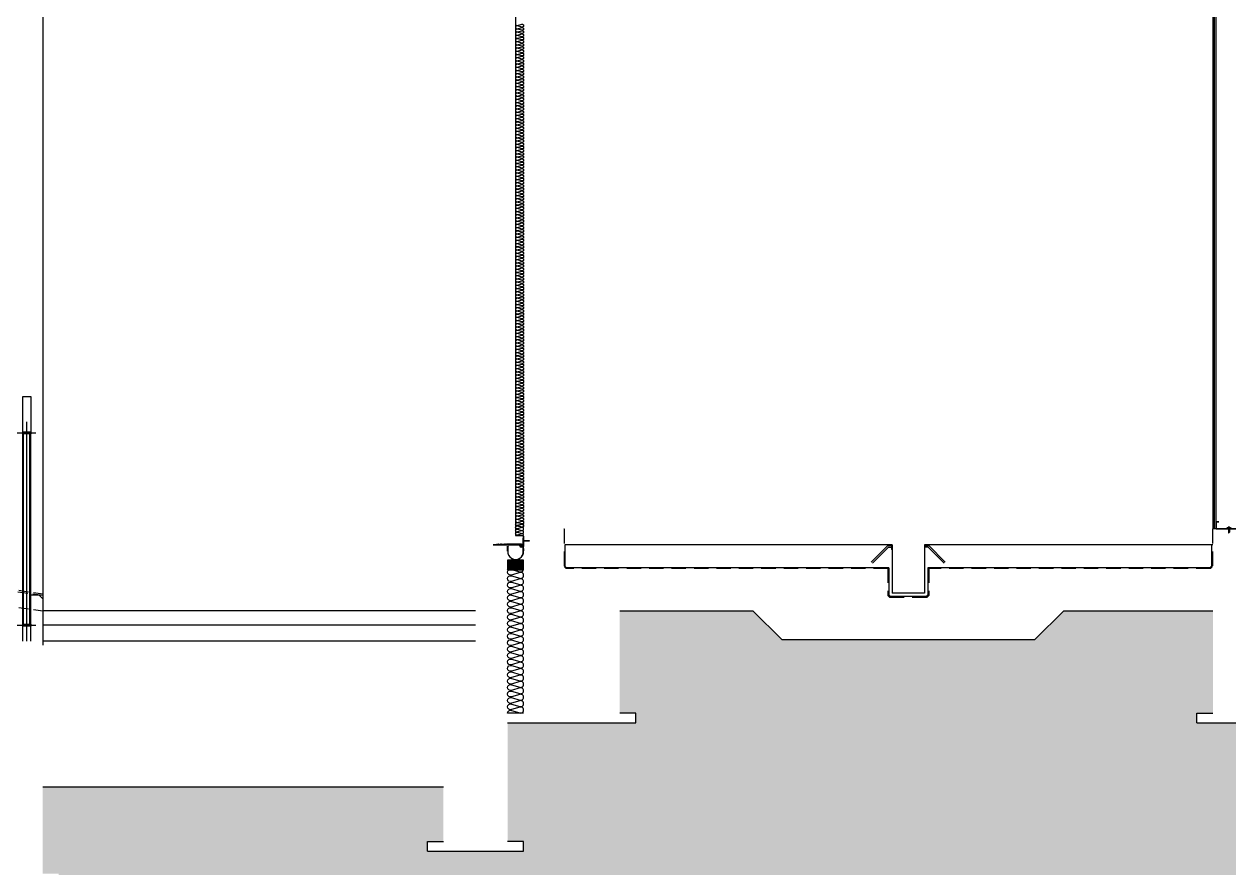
# Model space of a CAD drawing. Header units: millimetres. Extents: x 19868 to 801382, y -4805 to 85279.
# Drawn here: x 324872 to 332388, y 32914 to 38179 of the extents above; entities that cross this region are included whole.
import ezdxf

# ---------------------------------------------------------------- set-up
doc = ezdxf.new("R2010")
doc.units = ezdxf.units.MM
doc.header["$LTSCALE"] = 250
doc.linetypes.add('HID', pattern=[2.8, 1.8, -1])
doc.linetypes.add('HIDDENX2', pattern=[0.75, 0.5, -0.25])
for name, color, linetype in [('8입면선', 8, 'Continuous'), ('A-DIM', 7, 'Continuous'), ('A-ELE-8', 8, 'Continuous'), ('A-ELE-난간', 8, 'Continuous'), ('A-ETC', 8, 'Continuous'), ('A-ETC-9', 9, 'Continuous'), ('A-FIN', 6, 'Continuous'), ('A-FIN-8', 8, 'Continuous'), ('A-WALL-D', 7, 'Continuous'), ('A-WP', 1, 'HID'), ('A-버림CONC', 4, 'Continuous'), ('FIN', 5, 'Continuous'), ('GAGAM-DT', 7, 'Continuous'), ('ISL', 251, 'Continuous'), ('SYMB', 7, 'Continuous'), ('입면', 7, 'Continuous'), ('지반', 254, 'Continuous')]:
    doc.layers.add(name, color=color, linetype=linetype)
doc.layers.add('CK', color=221, linetype='Continuous', plot=False)
doc.layers.add('NOPLOT', color=191, linetype='Continuous', plot=False)

# ---------------------------------------------------------------- blocks, each defined once
blk = doc.blocks.new('MAJ')
at = {"layer": 'SYMB', "color": 8}
for p, q in [((8, 0), (0, 0)), ((2.3, -2.9), (0, 0)), ((3.5, -0.9), (3.5, 0)), ((4.5, -0.9), (4.5, 0)), ((5.7, -2.9), (8, 0)), ((1.8, -4.3), (4, -2.9)), ((1.8, -6.8), (6.1, -4.1)), ((1.8, -4.3), (2.3, -4.3)), ((1.8, -9.3), (6.1, -6.6)), ((1.8, -6.8), (2.3, -6.8)), ((1.8, -11.8), (6.1, -9.1)), ((1.8, -9.3), (2.3, -9.3)), ((1.8, -14.3), (6.1, -11.6)), ((1.8, -11.8), (2.3, -11.8)), ((1.8, -16.8), (6.1, -14.1)), ((1.8, -14.3), (2.3, -14.3)), ((1.8, -19.3), (6.1, -16.6)), ((1.8, -16.8), (2.3, -16.8)), ((1.8, -21.8), (6.1, -19.1)), ((1.8, -19.3), (2.3, -19.3)), ((1.8, -24.3), (6.1, -21.6)), ((1.8, -21.8), (2.3, -21.8)), ((1.8, -26.8), (6.1, -24.1)), ((1.8, -24.3), (2.3, -24.3)), ((1.8, -29.4), (6.1, -26.6)), ((1.8, -26.8), (2.3, -26.8)), ((1.8, -31.9), (6.1, -29.1)), ((1.8, -29.4), (2.3, -29.3)), ((1.8, -34.4), (6.1, -31.6)), ((1.8, -31.9), (2.3, -31.8)), ((1.8, -36.9), (6.1, -34.1)), ((1.8, -34.4), (2.3, -34.3)), ((1.8, -36.9), (2.3, -36.9)), ((2.3, -2.9), (2.3, -38.3)), ((2.3, -2.9), (5.7, -2.9)), ((2.3, -38.3), (4, -40.4)), ((2.7, -38.8), (6.1, -36.6)), ((4.5, -0.9), (3.5, -0.9)), ((4, -40.4), (5.7, -38.1)), ((5.7, -2.9), (5.7, -38.1)), ((6.1, -4.1), (5.7, -4.1)), ((6.1, -6.6), (5.7, -6.6)), ((6.1, -9.1), (5.7, -9.1)), ((6.1, -11.6), (5.7, -11.6)), ((6.1, -14.1), (5.7, -14.1)), ((6.1, -16.6), (5.7, -16.6)), ((6.1, -19.1), (5.7, -19.1)), ((6.1, -21.6), (5.7, -21.6)), ((6.1, -24.1), (5.7, -24.1)), ((6.1, -26.6), (5.7, -26.6)), ((6.1, -29.1), (5.7, -29.1)), ((6.1, -31.6), (5.7, -31.6)), ((6.1, -34.1), (5.7, -34.2)), ((6.1, -36.6), (5.7, -36.7))]:
    blk.add_line(p, q, dxfattribs=at)
blk = doc.blocks.new('EJ-1')
at = {"layer": 'A-ETC'}
h = blk.add_hatch(dxfattribs=at)
h.set_pattern_fill('ANSI37', color=1, scale=40, style=0)
h.set_pattern_definition([(45, (55694.5753, 2117.911), (-3.5355339, 3.5355339), []), (135, (55694.5753, 2117.911), (-3.5355339, -3.5355339), [])])
h.paths.add_polyline_path([(100, -154.4), (100, -94.4), (0, -94.4), (0, -154.4)])
at = {"layer": 'A-ETC', "color": 4}
for p, q in [((0, -38.9), (0, -6.7)), ((0, -6.7), (3, -13.8)), ((1, -38.9), (0, -38.9)), ((1, -16.1), (2, -16.1)), ((1, -37), (1, -16.1)), ((2, -37), (2, -16.1)), ((3, -38.9), (2, -38.9)), ((3, -38.9), (3, -13.8)), ((100, -6.7), (97, -13.8)), ((97, -38.9), (97, -13.8)), ((97, -38.9), (98, -38.9)), ((98, -37), (98, -16.1)), ((99, -16.1), (98, -16.1)), ((98.4, -16.7), (100, -13.8)), ((99, -37), (99, -16.1)), ((99, -38.9), (100, -38.9)), ((100, -38.9), (100, -6.7)), ((100, -22.5), (100, -36.6))]:
    blk.add_line(p, q, dxfattribs=at)
at = {"layer": 'A-ETC', "color": 7, "lineweight": -3}
blk.add_lwpolyline([(10.6, 4.5, 0.414214), (10.2, 4.5), (9.6, 4), (9.1, 4.5, 0.414214), (8.7, 4.5), (8.1, 3.9), (7.6, 4.5, 0.414214), (7.2, 4.5), (6.6, 3.9), (6.1, 4.5, 0.414214), (5.7, 4.5), (5.1, 3.9), (4.6, 4.5, 0.414214), (4.2, 4.5), (3.6, 3.9), (3.1, 4.5, 0.414214), (2.7, 4.5), (2.1, 3.9), (1.6, 4.5, 0.414214), (1.2, 4.4), (0.6, 3.9), (0.1, 4.4, 0.414214), (-0.3, 4.4), (-0.9, 3.9), (-1.4, 4.4, 0.414214), (-1.8, 4.4), (-2.4, 3.8), (-2.9, 4.4, 0.414214), (-3.3, 4.4), (-3.9, 3.8), (-4.4, 4.4, 0.414214), (-4.8, 4.4), (-5.4, 3.8), (-5.9, 4.4, 0.414214), (-6.3, 4.4), (-6.9, 3.8), (-7.4, 4.4, 0.414214), (-7.8, 4.4), (-8.4, 3.8), (-8.9, 4.4, 0.414214), (-9.3, 4.4), (-9.9, 3.8), (-10.4, 4.3, 0.414214), (-10.8, 4.3), (-11.4, 3.8), (-11.9, 4.3, 0.414214), (-12.3, 4.3), (-12.9, 3.7), (-13.4, 4.3, 0.414214), (-13.8, 4.3), (-14.4, 3.7), (-14.9, 4.3, 0.414214), (-15.3, 4.3), (-15.9, 3.7), (-16.4, 4.3, 0.414214), (-16.8, 4.3), (-17.4, 3.7), (-17.9, 4.3, 0.414214), (-18.3, 4.3), (-18.9, 3.7), (-19.4, 4.3, 0.414214), (-19.8, 4.3), (-20.4, 3.7), (-20.9, 4.2, 0.414214), (-21.3, 4.2), (-21.9, 3.7), (-22.4, 4.2, 0.414214), (-22.8, 4.2), (-23.4, 3.7), (-23.9, 4.2, 0.414214), (-24.3, 4.2), (-24.9, 3.6), (-25.4, 4.2, 0.414214), (-25.8, 4.2), (-26.4, 3.6), (-26.9, 4.2, 0.414214), (-27.3, 4.2), (-27.9, 3.6), (-28.4, 4.2, 0.414214), (-28.8, 4.2), (-29.4, 3.6), (-29.9, 4.2, 0.414214), (-30.3, 4.2), (-30.9, 3.6), (-31.4, 4.2, 0.414214), (-31.8, 4.1), (-32.4, 3.6), (-32.9, 4.1, 0.414214), (-33.3, 4.1), (-33.9, 3.6), (-34.4, 4.1, 0.414214), (-34.8, 4.1), (-35.4, 3.5), (-35.9, 4.1, 0.414214), (-36.3, 4.1), (-36.9, 3.5), (-37.4, 4.1, 0.414214), (-37.8, 4.1), (-38.4, 3.5), (-38.9, 4.1, 0.414214), (-39.3, 4.1), (-39.9, 3.5), (-40.4, 4.1, 0.414214), (-40.8, 4.1), (-41.4, 3.5), (-41.9, 4.1, 0.414214), (-42.3, 4.1), (-42.9, 3.5), (-43.4, 4, 0.414214), (-43.8, 4), (-44.4, 3.5), (-44.9, 4, 0.414214), (-45.3, 4), (-45.9, 3.4), (-46.4, 4, 0.414214), (-46.8, 4), (-47.4, 3.4), (-47.9, 4, 0.414214), (-48.3, 4), (-48.9, 3.4), (-49.4, 4, 0.414214), (-49.8, 4), (-50.4, 3.4), (-50.9, 4, 0.414214), (-51.3, 4), (-51.9, 3.4), (-52.4, 4, 0.414214), (-52.8, 4), (-53.4, 3.4), (-53.9, 3.9, 0.414214), (-54.3, 3.9), (-54.9, 3.4), (-55.4, 3.9, 0.414214), (-55.8, 3.9), (-56.4, 3.4), (-56.9, 3.9, 0.414214), (-57.3, 3.9), (-57.9, 3.3), (-58.4, 3.9, 0.414214), (-58.8, 3.9), (-59.4, 3.3), (-59.9, 3.9, 0.414214), (-60.3, 3.9), (-60.9, 3.3), (-61.4, 3.9, 0.414214), (-61.8, 3.9), (-62.4, 3.3), (-62.9, 3.9, 0.414214), (-63.3, 3.9), (-63.9, 3.3), (-64.4, 3.9, 0.414214), (-64.8, 3.8), (-65.4, 3.3), (-65.9, 3.8, 0.414214), (-66.3, 3.8), (-66.9, 3.3), (-88.3, 1.4, 0.980427), (-88.3, 0), (82.8, 0, -0.636366), (83.8, -2.1, 4.716513), (87.3, -0.3, -0.425308), (87, 0), (87, 4.4, 0.416522), (86.7, 4.7), (86.1, 4.6), (85.6, 5.2, 0.414214), (85.2, 5.2), (84.6, 4.6), (84.1, 5.2, 0.414214), (83.7, 5.2), (83.1, 4.6), (82.6, 5.2, 0.414214), (82.2, 5.2), (81.6, 4.6), (81.1, 5.2, 0.414214), (80.7, 5.2), (80.1, 4.6), (79.6, 5.2, 0.414214), (79.2, 5.2), (78.6, 4.6), (78.1, 5.1, 0.414214), (77.7, 5.1), (77.1, 4.6), (76.6, 5.1, 0.414214), (76.2, 5.1), (75.6, 4.6), (75.1, 5.1, 0.414214), (74.7, 5.1), (74.1, 4.5), (73.6, 5.1, 0.414214), (73.2, 5.1), (72.6, 4.5), (72.1, 5.1, 0.414214), (71.7, 5.1), (71.1, 4.5), (70.6, 5.1, 0.414214), (70.2, 5.1), (69.6, 4.5), (69.1, 5.1, 0.414214), (68.7, 5.1), (68.1, 4.5), (67.6, 5.1, 0.414214), (67.2, 5), (66.6, 4.5), (66.1, 5, 0.414214), (65.7, 5), (65.1, 4.5), (64.6, 5, 0.414214), (64.2, 5), (63.6, 4.4), (63.1, 5, 0.414214), (62.7, 5), (62.1, 4.4), (61.6, 5, 0.414214), (61.2, 5), (60.6, 4.4), (60.1, 5, 0.414214), (59.7, 5), (59.1, 4.4), (58.6, 5, 0.414214), (58.2, 5), (57.6, 4.4), (57.1, 5, 0.414214), (56.7, 5), (56.1, 4.4), (55.6, 4.9, 0.414214), (55.2, 4.9), (54.6, 4.4), (54.1, 4.9, 0.414214), (53.7, 4.9), (53.1, 4.3), (52.6, 4.9, 0.414214), (52.2, 4.9), (51.6, 4.3), (51.1, 4.9, 0.414214), (50.7, 4.9), (50.1, 4.3), (49.6, 4.9, 0.414214), (49.2, 4.9), (48.6, 4.3), (48.1, 4.9, 0.414214), (47.7, 4.9), (47.1, 4.3), (46.6, 4.9, 0.414214), (46.2, 4.9), (45.6, 4.3), (45.1, 4.8, 0.414214), (44.7, 4.8), (44.1, 4.3), (43.6, 4.8, 0.414214), (43.2, 4.8), (42.6, 4.3), (42.1, 4.8, 0.414214), (41.7, 4.8), (41.1, 4.2), (40.6, 4.8, 0.414214), (40.2, 4.8), (39.6, 4.2), (39.1, 4.8, 0.414214), (38.7, 4.8), (38.1, 4.2), (37.6, 4.8, 0.414214), (37.2, 4.8), (36.6, 4.2), (36.1, 4.8, 0.414214), (35.7, 4.8), (35.1, 4.2), (34.6, 4.8, 0.414214), (34.2, 4.7), (33.6, 4.2), (33.1, 4.7, 0.414214), (32.7, 4.7), (32.1, 4.2), (31.6, 4.7, 0.414214), (31.2, 4.7), (30.6, 4.1), (30.1, 4.7, 0.414214), (29.7, 4.7), (29.1, 4.1), (28.6, 4.7, 0.414214), (28.2, 4.7), (27.6, 4.1), (27.1, 4.7, 0.414214), (26.7, 4.7), (26.1, 4.1), (25.6, 4.7, 0.414214), (25.2, 4.7), (24.6, 4.1), (24.1, 4.7, 0.414214), (23.7, 4.7), (23.1, 4.1), (22.6, 4.6, 0.414214), (22.2, 4.6), (21.6, 4.1), (21.1, 4.6, 0.414214), (20.7, 4.6), (20.1, 4), (19.6, 4.6, 0.414214), (19.2, 4.6), (18.6, 4), (18.1, 4.6, 0.414214), (17.7, 4.6), (17.1, 4), (16.6, 4.6, 0.414214), (16.2, 4.6), (15.6, 4), (15.1, 4.6, 0.414214), (14.7, 4.6), (14.1, 4), (13.6, 4.6, 0.414214), (13.2, 4.6), (12.6, 4), (12.1, 4.5, 0.414214), (11.7, 4.5), (11.1, 4)], format="xyb", close=True, dxfattribs=at)
at = {"layer": 'A-ETC', "color": 7}
blk.add_lwpolyline([(100, 53.4), (100, 0, 0.414214), (98.5, -1.5), (98.5, -5.2, -1.043094), (76.6, -4.3, -0.306526), (76.9, -4), (82.7, -2.2, -0.679013), (83, -2.7, 3.305036), (88.2, -0.1, -0.378643), (87.9, 0.2), (87.9, 4.2), (97.1, 4.2), (97.1, 26.1), (97.6, 26.6), (97.1, 27.1), (97.1, 36.6), (98.5, 53.5, -0.956504), (100, 53.4)], format="xyb", dxfattribs=at)
at = {"layer": 'A-ETC', "color": 1}
blk.add_lwpolyline([(100, -154.4), (100, -94.4), (0, -94.4), (0, -154.4), (100, -154.4)], dxfattribs=at)
at = {"layer": 'A-ETC', "color": 4}
for centre, radius, start, end in [((50, -41.9), 49.2, 174.30189, 5.69811), ((50, -42), 48.3, 174.09575, 5.90425)]:
    blk.add_arc(centre, radius, start, end, dxfattribs=at)
at = {"layer": 'A-ETC', "color": 7, "rotation": 90}
blk.add_blockref('MAJ', (97.1, 22.6), dxfattribs=at)
blk = doc.blocks.new('*U180')
at = {"layer": '8입면선', "color": 8}
for p, q in [((3316397.6, 472011.4), (3316397.6, 480361.4)), ((3316577.6, 472011.4), (3316577.6, 480361.4))]:
    blk.add_line(p, q, dxfattribs=at)
at = {"layer": 'A-WALL-D'}
for p, q in [((3316387.6, 480361.4), (3316387.6, 472011.4)), ((3316407.6, 480361.4), (3316387.6, 480361.4)), ((3316407.6, 472021.4), (3316407.6, 480361.4)), ((3316567.6, 472021.4), (3316567.6, 480361.4)), ((3316587.6, 480361.4), (3316567.6, 480361.4)), ((3316587.6, 480361.4), (3316587.6, 472011.4)), ((3316407.6, 472011.4), (3316387.6, 472011.4)), ((3316587.6, 472011.4), (3316567.6, 472011.4))]:
    blk.add_line(p, q, dxfattribs=at)
at = {"layer": 'CK', "linetype": 'Continuous'}
blk.add_line((3316472.9, 472011.4), (3316502.3, 472011.4), dxfattribs=at)
at = {"layer": 'GAGAM-DT', "color": 8}
for p, q in [((3316485.3, 480355.6), (3316485.3, 480387)), ((3316490.3, 480381.5), (3316485.3, 480387)), ((3316490.3, 480355.6), (3316490.3, 480381.5)), ((3316492.7, 480355.6), (3316482.8, 480355.6)), ((3316482.8, 480355.6), (3316482.8, 480352.1)), ((3316491.2, 480350.6), (3316484.3, 480350.6)), ((3316485.3, 480355.6), (3316485.3, 480350.6)), ((3316490.3, 480355.6), (3316490.3, 480350.6)), ((3316492.7, 480355.6), (3316492.7, 480352.1)), ((3316482.8, 472017.2), (3316482.8, 472020.7)), ((3316491.2, 472022.2), (3316484.3, 472022.2)), ((3316485.3, 472017.2), (3316485.3, 472022.2)), ((3316490.3, 472017.2), (3316490.3, 472022.2)), ((3316492.7, 472017.2), (3316492.7, 472020.7)), ((3316492.7, 472017.2), (3316482.8, 472017.2)), ((3316485.3, 472017.2), (3316485.3, 471985.8)), ((3316490.3, 471991.3), (3316485.3, 471985.8)), ((3316490.3, 472017.2), (3316490.3, 471991.3))]:
    blk.add_line(p, q, dxfattribs=at)
for centre, start, end in [((3316484.3, 480352.1), 180, 270), ((3316491.2, 480352.1), 270, 0), ((3316484.3, 472020.7), 90, 180), ((3316491.2, 472020.7), 0, 90)]:
    blk.add_arc(centre, 1.51, start, end, dxfattribs=at)
at = {"layer": '입면', "color": 6}
for p, q in [((3316407.6, 480316.4), (3316407.6, 480361.4)), ((3316407.6, 480361.4), (3316472.9, 480361.4)), ((3316425.4, 480316.4), (3316407.6, 480316.4)), ((3316472.4, 480360.2), (3316408.8, 480360.2)), ((3316408.8, 480360.2), (3316408.8, 480317.6)), ((3316408.8, 480317.6), (3316425.4, 480317.6)), ((3316425.4, 480317.6), (3316425.4, 480316.4)), ((3316477.4, 480354.4), (3316472.4, 480360.2)), ((3316472.9, 480361.4), (3316477.9, 480355.6)), ((3316497.8, 480354.4), (3316477.4, 480354.4)), ((3316477.9, 480355.6), (3316497.3, 480355.6)), ((3316497.3, 480355.6), (3316502.3, 480361.4)), ((3316502.8, 480360.2), (3316497.8, 480354.4)), ((3316502.3, 480361.4), (3316567.6, 480361.4)), ((3316566.4, 480360.2), (3316502.8, 480360.2)), ((3316549.8, 480316.4), (3316549.8, 480317.6)), ((3316549.8, 480317.6), (3316566.4, 480317.6)), ((3316567.6, 480316.4), (3316549.8, 480316.4)), ((3316566.4, 480317.6), (3316566.4, 480360.2)), ((3316567.6, 480361.4), (3316567.6, 480316.4)), ((3316425.4, 472056.4), (3316407.6, 472056.4)), ((3316407.6, 472056.4), (3316407.6, 472011.4)), ((3316408.8, 472012.6), (3316408.8, 472055.2)), ((3316408.8, 472055.2), (3316425.4, 472055.2)), ((3316425.4, 472055.2), (3316425.4, 472056.4)), ((3316567.6, 472056.4), (3316549.8, 472056.4)), ((3316549.8, 472056.4), (3316549.8, 472055.2)), ((3316549.8, 472055.2), (3316566.4, 472055.2)), ((3316566.4, 472055.2), (3316566.4, 472012.6)), ((3316567.6, 472011.4), (3316567.6, 472056.4)), ((3316407.6, 472011.4), (3316472.9, 472011.4)), ((3316472.4, 472012.6), (3316408.8, 472012.6)), ((3316477.4, 472018.5), (3316472.4, 472012.6)), ((3316472.9, 472011.4), (3316477.9, 472017.3)), ((3316497.8, 472018.5), (3316477.4, 472018.5)), ((3316477.9, 472017.3), (3316497.3, 472017.3)), ((3316497.3, 472017.3), (3316502.3, 472011.4)), ((3316502.8, 472012.6), (3316497.8, 472018.5)), ((3316502.3, 472011.4), (3316567.6, 472011.4)), ((3316566.4, 472012.6), (3316502.8, 472012.6))]:
    blk.add_line(p, q, dxfattribs=at)
blk = doc.blocks.new('A$C1ba30234')
at = {"layer": 'A-DIM'}
for p, q in [((-20, 106), (-20, 1294)), ((20, 106), (20, 1294))]:
    blk.add_line(p, q, dxfattribs=at)
at = {"layer": 'A-ETC-9'}
for points in [[(-25, 1306), (25, 1306), (25, 1294), (-25, 1294), (-25, 1306)], [(-25, 106), (25, 106), (25, 94), (-25, 94), (-25, 106)]]:
    blk.add_lwpolyline(points, close=True, dxfattribs=at)
at = {"layer": 'FIN'}
for p, q in [((-25, 0), (-25, 1300)), ((25, 0), (25, 1300))]:
    blk.add_line(p, q, dxfattribs=at)
at = {"layer": 'NOPLOT'}
for p, q in [((0, 0), (0, 1367.5)), ((-60, 1300), (57, 1300)), ((-60, 100), (57, 100))]:
    blk.add_line(p, q, dxfattribs=at)

msp = doc.modelspace()

# ---------------------------------------------------------------- hatches: boundary and pattern name
at = {"layer": '지반'}
h = msp.add_hatch(dxfattribs=at)
h.set_pattern_fill('EARTH', color=251, scale=70, angle=45)
h.paths.add_polyline_path([(230117.8, 33228.9), (230117.8, 23234.4), (380882.4, 23234.4), (380882.4, 34608.9), (372088.2, 34608.9), (372088.2, 34478.9), (372138.2, 34478.9), (372138.2, 34418.9), (371888.2, 34418.9), (371888.2, 34478.9), (371938.2, 34478.9), (371938.2, 34628.9), (369888.2, 34628.9), (369888.2, 33808.9), (369988.2, 33808.9), (369988.2, 33748.9), (369018.2, 33748.9), (369018.2, 33808.9), (369118.2, 33808.9), (369118.2, 34448.9), (368478.2, 34448.9), (368298.2, 34268.9), (366478.2, 34268.9), (366298.2, 34448.9), (365558.2, 34448.9), (365558.2, 33808.9), (365658.2, 33808.9), (365658.2, 33748.9), (364718.2, 33748.9), (364718.2, 33808.9), (364818.2, 33808.9), (364818.2, 34248.9), (359718.2, 34248.9), (359648.2, 34318.9), (332888.2, 34318.9), (332888.2, 33878.9), (332988.2, 33878.9), (332988.2, 33818.9), (332188.2, 33818.9), (332188.2, 33878.9), (332288.2, 33878.9), (332288.2, 34518.9), (331358.2, 34518.9), (331178.2, 34338.9), (329598.2, 34338.9), (329418.2, 34518.9), (328588.2, 34518.9), (328588.2, 33878.9), (328688.2, 33878.9), (328688.2, 33818.9), (327888.2, 33818.9), (327888.2, 33078.9), (327988.2, 33078.9), (327988.2, 33018.9), (327388.2, 33018.9), (327388.2, 33078.9), (327488.2, 33078.9), (327488.2, 33418.9), (324988.2, 33418.9), (324988.2, 32878.9), (325088.2, 32878.9), (325088.2, 32818.9), (324288.2, 32818.9), (324288.2, 32878.9), (324388.2, 32878.9), (324388.2, 33418.9), (320338.2, 33418.9), (319938.2, 33018.9), (307728.2, 33018.9), (307658.2, 32948.9), (300918.2, 32948.9), (300918.2, 33008.9), (301018.2, 33008.9), (301018.2, 33848.9), (301618.2, 33848.9), (301618.2, 34398.9), (298258.2, 34398.9), (298258.2, 33808.9), (298358.2, 33808.9), (298358.2, 33748.9), (297388.2, 33748.9), (297388.2, 33808.9), (297488.2, 33808.9), (297488.2, 34622.3), (297370.2, 34622.3), (297370.2, 34603.9), (297320.2, 34603.9), (297320.2, 34622.3), (297088.2, 34622.3), (297088.2, 34682.3), (297138.2, 34682.3), (297138.2, 34831.6), (294813.2, 34820.3), (292488.3, 34808.9), (280638.2, 34568.9), (268788.2, 34328.9), (245888.2, 34228.9), (237788.2, 33228.9)])

# ---------------------------------------------------------------- linework, layer by layer
at = {"layer": 'A-ELE-8'}
for p, q in [((324988.2, 41978.9), (324988.2, 34592.9)), ((330259.4, 34925.9), (330157.3, 34822.3)), ((330263.6, 34915.9), (330164.4, 34815.3)), ((330259.4, 34925.9), (330285.2, 34925.9)), ((330263.6, 34915.9), (330285.2, 34915.9)), ((330517, 34925.9), (330491.2, 34925.9)), ((330512.9, 34915.9), (330491.2, 34915.9)), ((330512.9, 34915.9), (330612, 34815.3)), ((330517, 34925.9), (330619.1, 34822.3)), ((324910.7, 34617.9), (324963.2, 34617.9)), ((324963.2, 34617.9), (324988.2, 34592.9)), ((324988.2, 34592.9), (324988.2, 34303.9)), ((327688.2, 34517.9), (324988.2, 34517.9)), ((327688.2, 34428.9), (324988.2, 34428.9)), ((327688.2, 34328.9), (324988.2, 34328.9))]:
    msp.add_line(p, q, dxfattribs=at)
at = {"layer": 'A-ELE-8', "linetype": 'HIDDENX2', "ltscale": 0.5}
for p, q in [((324188.2, 34737), (324988.2, 34625)), ((324988.2, 34612.8), (324188.2, 34724.8)), ((324188.2, 34629.9), (324988.2, 34517.9))]:
    msp.add_line(p, q, dxfattribs=at)
at = {"layer": 'A-ELE-8'}
for points in [[(330285.2, 34902.5), (330285.2, 34925.9), (330261.9, 34925.9, -0.383715), (330258.2, 34928.9), (330288.2, 34928.9), (330288.2, 34898.9, -0.427046)], [(330491.2, 34902.5), (330491.2, 34925.9), (330514.5, 34925.9, 0.383715), (330518.2, 34928.9), (330488.2, 34928.9), (330488.2, 34898.9, 0.427046)]]:
    msp.add_lwpolyline(points, format="xyb", close=True, dxfattribs=at)
at = {"layer": 'A-ELE-난간'}
msp.add_lwpolyline([(324863.2, 35634.9), (324863.2, 35854.2), (324913.2, 35854.2), (324913.2, 35634.9)], dxfattribs=at)
at = {"layer": 'A-FIN'}
for p, q in [((330288.2, 34928.9), (328246.2, 34928.9)), ((330288.2, 34928.9), (330288.2, 34628.9)), ((332288.2, 34928.9), (330488.2, 34928.9)), ((330488.2, 34928.9), (330488.2, 34628.9)), ((330488.2, 34628.9), (330288.2, 34628.9))]:
    msp.add_line(p, q, dxfattribs=at)
at = {"layer": 'A-FIN-8'}
for p, q in [((328246.2, 34928.9), (328246.2, 34797.1)), ((332280.2, 34928.9), (332280.2, 34797.1)), ((328256.4, 34786.9), (328246.2, 34797.1)), ((330266.2, 34786.9), (328256.4, 34786.9)), ((330266.2, 34786.9), (330266.2, 34617.1)), ((332270, 34786.9), (330510.2, 34786.9)), ((330510.2, 34786.9), (330510.2, 34617.1)), ((332270, 34786.9), (332280.2, 34797.1)), ((330276.4, 34606.9), (330266.2, 34617.1)), ((330276.4, 34606.9), (330266.2, 34617.1)), ((330500, 34606.9), (330276.4, 34606.9)), ((330500, 34606.9), (330510.2, 34617.1)), ((330500, 34606.9), (330510.2, 34617.1))]:
    msp.add_line(p, q, dxfattribs=at)
at = {"layer": 'A-WP', "ltscale": 0.2}
for p, q in [((328253.4, 34781.9), (328241.2, 34794.1)), ((330261.2, 34781.9), (328253.4, 34781.9)), ((330261.2, 34781.9), (330261.2, 34614.1)), ((332273.1, 34781.9), (330515.2, 34781.9)), ((330515.2, 34781.9), (330515.2, 34614.1)), ((332273.1, 34781.9), (332285.2, 34794.1)), ((330261.2, 34614.1), (330273.4, 34601.9)), ((330273.4, 34601.9), (330261.2, 34614.1)), ((330503.1, 34601.9), (330273.4, 34601.9)), ((330515.2, 34614.1), (330503.1, 34601.9)), ((330503.1, 34601.9), (330515.2, 34614.1))]:
    msp.add_line(p, q, dxfattribs=at)
at = {"layer": 'A-WP', "linetype": 'HID', "ltscale": 0.2}
for points in [[(328238.2, 35028.9), (328241.2, 35028.9), (328241.2, 34794.1)], [(332288.2, 35028.9), (332285.2, 35028.9), (332285.2, 34794.1)]]:
    msp.add_lwpolyline(points, dxfattribs=at)
at = {"layer": 'A-버림CONC'}
for p, q in [((328588.2, 34518.9), (329418.2, 34518.9)), ((329598.2, 34338.9), (329418.2, 34518.9)), ((331178.2, 34338.9), (331358.2, 34518.9)), ((331358.2, 34518.9), (332288.2, 34518.9)), ((329598.2, 34338.9), (331178.2, 34338.9)), ((327988.2, 33878.9), (327888.2, 33878.9)), ((328688.2, 33878.9), (328588.2, 33878.9)), ((328688.2, 33818.9), (328688.2, 33878.9)), ((332188.2, 33818.9), (332188.2, 33878.9)), ((332188.2, 33878.9), (332288.2, 33878.9)), ((327888.2, 33818.9), (328688.2, 33818.9)), ((332188.2, 33818.9), (332988.2, 33818.9)), ((324988.2, 33418.9), (327488.2, 33418.9)), ((327388.2, 33018.9), (327388.2, 33078.9)), ((327388.2, 33078.9), (327488.2, 33078.9)), ((327988.2, 33078.9), (327888.2, 33078.9)), ((327988.2, 33018.9), (327988.2, 33078.9)), ((327388.2, 33018.9), (327988.2, 33018.9))]:
    msp.add_line(p, q, dxfattribs=at)
at = {"layer": 'ISL'}
for p, q in [((327938.2, 41478.9), (327938.2, 34988.9)), ((327938.2, 34988.9), (327988.2, 34988.9))]:
    msp.add_line(p, q, dxfattribs=at)
for points in [[(327938.2, 38178.9, 0.509267), (327950.3, 38170.1), (327976.1, 38177.8, -1.372593), (327976.1, 38160.1), (327950.3, 38167.8, 0.509267), (327938.2, 38158.9, 0.509267), (327950.3, 38150.1), (327976.1, 38157.8, -1.372593), (327976.1, 38140.1), (327950.3, 38147.8, 0.509267), (327938.2, 38138.9, 0.509267), (327950.3, 38130.1), (327976.1, 38137.8, -1.372593), (327976.1, 38120.1), (327950.3, 38127.8, 0.509267), (327938.2, 38118.9, 0.509267), (327950.3, 38110.1), (327976.1, 38117.8, -1.372593), (327976.1, 38100.1), (327950.3, 38107.8, 0.509267), (327938.2, 38098.9, 0.509267), (327950.3, 38090.1), (327976.1, 38097.8, -1.372593), (327976.1, 38080.1), (327950.3, 38087.8, 0.509267), (327938.2, 38078.9, 0.509267), (327950.3, 38070.1), (327976.1, 38077.8, -1.372593), (327976.1, 38060.1), (327950.3, 38067.8, 0.509267), (327938.2, 38058.9, 0.509267), (327950.3, 38050.1), (327976.1, 38057.8, -1.372593), (327976.1, 38040.1), (327950.3, 38047.8, 0.509267), (327938.2, 38038.9, 0.509267), (327950.3, 38030.1), (327976.1, 38037.8, -1.372593), (327976.1, 38020.1), (327950.3, 38027.8, 0.509267), (327938.2, 38018.9, 0.509267), (327950.3, 38010.1), (327976.1, 38017.8, -1.372593), (327976.1, 38000.1), (327950.3, 38007.8, 0.509267), (327938.2, 37998.9, 0.509267), (327950.3, 37990.1), (327976.1, 37997.8, -1.372593), (327976.1, 37980.1), (327950.3, 37987.8, 0.509267), (327938.2, 37978.9, 0.509267), (327950.3, 37970.1), (327976.1, 37977.8, -1.372593), (327976.1, 37960.1), (327950.3, 37967.8, 0.509267), (327938.2, 37958.9, 0.509267), (327950.3, 37950.1), (327976.1, 37957.8, -1.372593), (327976.1, 37940.1), (327950.3, 37947.8, 0.509267), (327938.2, 37938.9, 0.509267), (327950.3, 37930.1), (327976.1, 37937.8, -1.372593), (327976.1, 37920.1), (327950.3, 37927.8, 0.509267), (327938.2, 37918.9, 0.509267), (327950.3, 37910.1), (327976.1, 37917.8, -1.372593), (327976.1, 37900.1), (327950.3, 37907.8, 0.509267), (327938.2, 37898.9, 0.509267), (327950.3, 37890.1), (327976.1, 37897.8, -1.372593), (327976.1, 37880.1), (327950.3, 37887.8, 0.509267), (327938.2, 37878.9, 0.509267), (327950.3, 37870.1), (327976.1, 37877.8, -1.372593), (327976.1, 37860.1), (327950.3, 37867.8, 0.509267), (327938.2, 37858.9, 0.509267), (327950.3, 37850.1), (327976.1, 37857.8, -1.372593), (327976.1, 37840.1), (327950.3, 37847.8, 0.509267), (327938.2, 37838.9, 0.509267), (327950.3, 37830.1), (327976.1, 37837.8, -1.372593), (327976.1, 37820.1), (327950.3, 37827.8, 0.509267), (327938.2, 37818.9, 0.509267), (327950.3, 37810.1), (327976.1, 37817.8, -1.372593), (327976.1, 37800.1), (327950.3, 37807.8, 0.509267), (327938.2, 37798.9, 0.509267), (327950.3, 37790.1), (327976.1, 37797.8, -1.372593), (327976.1, 37780.1), (327950.3, 37787.8, 0.509267), (327938.2, 37778.9, 0.509267), (327950.3, 37770.1), (327976.1, 37777.8, -1.372593), (327976.1, 37760.1), (327950.3, 37767.8, 0.509267), (327938.2, 37758.9, 0.509267), (327950.3, 37750.1), (327976.1, 37757.8, -1.372593), (327976.1, 37740.1), (327950.3, 37747.8, 0.509267), (327938.2, 37738.9, 0.509267), (327950.3, 37730.1), (327976.1, 37737.8, -1.372593), (327976.1, 37720.1), (327950.3, 37727.8, 0.509267), (327938.2, 37718.9, 0.509267), (327950.3, 37710.1), (327976.1, 37717.8, -1.372593), (327976.1, 37700.1), (327950.3, 37707.8, 0.509267), (327938.2, 37698.9, 0.509267), (327950.3, 37690.1), (327976.1, 37697.8, -1.372593), (327976.1, 37680.1), (327950.3, 37687.8, 0.509267), (327938.2, 37678.9, 0.509267), (327950.3, 37670.1), (327976.1, 37677.8, -1.372593), (327976.1, 37660.1), (327950.3, 37667.8, 0.509267), (327938.2, 37658.9, 0.509267), (327950.3, 37650.1), (327976.1, 37657.8, -1.372593), (327976.1, 37640.1), (327950.3, 37647.8, 0.509267), (327938.2, 37638.9, 0.509267), (327950.3, 37630.1), (327976.1, 37637.8, -1.372593), (327976.1, 37620.1), (327950.3, 37627.8, 0.509267), (327938.2, 37618.9, 0.509267), (327950.3, 37610.1), (327976.1, 37617.8, -1.372593), (327976.1, 37600.1), (327950.3, 37607.8, 0.509267), (327938.2, 37598.9, 0.509267), (327950.3, 37590.1), (327976.1, 37597.8, -1.372593), (327976.1, 37580.1), (327950.3, 37587.8, 0.509267), (327938.2, 37578.9, 0.509267), (327950.3, 37570.1), (327976.1, 37577.8, -1.372593), (327976.1, 37560.1), (327950.3, 37567.8, 0.509267), (327938.2, 37558.9, 0.509267), (327950.3, 37550.1), (327976.1, 37557.8, -1.372593), (327976.1, 37540.1), (327950.3, 37547.8, 0.509267), (327938.2, 37538.9, 0.509267), (327950.3, 37530.1), (327976.1, 37537.8, -1.372593), (327976.1, 37520.1), (327950.3, 37527.8, 0.509267), (327938.2, 37518.9, 0.509267), (327950.3, 37510.1), (327976.1, 37517.8, -1.372593), (327976.1, 37500.1), (327950.3, 37507.8, 0.509267), (327938.2, 37498.9, 0.509267), (327950.3, 37490.1), (327976.1, 37497.8, -1.372593), (327976.1, 37480.1), (327950.3, 37487.8, 0.509267), (327938.2, 37478.9, 0.509267), (327950.3, 37470.1), (327976.1, 37477.8, -1.372593), (327976.1, 37460.1), (327950.3, 37467.8, 0.509267), (327938.2, 37458.9, 0.509267), (327950.3, 37450.1), (327976.1, 37457.8, -1.372593), (327976.1, 37440.1), (327950.3, 37447.8, 0.509267), (327938.2, 37438.9, 0.509267), (327950.3, 37430.1), (327976.1, 37437.8, -1.372593), (327976.1, 37420.1), (327950.3, 37427.8, 0.509267), (327938.2, 37418.9, 0.509267), (327950.3, 37410.1), (327976.1, 37417.8, -1.372593), (327976.1, 37400.1), (327950.3, 37407.8, 0.509267), (327938.2, 37398.9, 0.509267), (327950.3, 37390.1), (327976.1, 37397.8, -1.372593), (327976.1, 37380.1), (327950.3, 37387.8, 0.509267), (327938.2, 37378.9, 0.509267), (327950.3, 37370.1), (327976.1, 37377.8, -1.372593), (327976.1, 37360.1), (327950.3, 37367.8, 0.509267), (327938.2, 37358.9, 0.509267), (327950.3, 37350.1), (327976.1, 37357.8, -1.372593), (327976.1, 37340.1), (327950.3, 37347.8, 0.509267), (327938.2, 37338.9, 0.509267), (327950.3, 37330.1), (327976.1, 37337.8, -1.372593), (327976.1, 37320.1), (327950.3, 37327.8, 0.509267), (327938.2, 37318.9, 0.509267), (327950.3, 37310.1), (327976.1, 37317.8, -1.372593), (327976.1, 37300.1), (327950.3, 37307.8, 0.509267), (327938.2, 37298.9, 0.509267), (327950.3, 37290.1), (327976.1, 37297.8, -1.372593), (327976.1, 37280.1), (327950.3, 37287.8, 0.509267), (327938.2, 37278.9, 0.509267), (327950.3, 37270.1), (327976.1, 37277.8, -1.372593), (327976.1, 37260.1), (327950.3, 37267.8, 0.509267), (327938.2, 37258.9, 0.509267), (327950.3, 37250.1), (327976.1, 37257.8, -1.372593), (327976.1, 37240.1), (327950.3, 37247.8, 0.509267), (327938.2, 37238.9, 0.509267), (327950.3, 37230.1), (327976.1, 37237.8, -1.372593), (327976.1, 37220.1), (327950.3, 37227.8, 0.509267), (327938.2, 37218.9, 0.509267), (327950.3, 37210.1), (327976.1, 37217.8, -1.372593), (327976.1, 37200.1), (327950.3, 37207.8, 0.509267), (327938.2, 37198.9, 0.509267), (327950.3, 37190.1), (327976.1, 37197.8, -1.372593), (327976.1, 37180.1), (327950.3, 37187.8, 0.509267), (327938.2, 37178.9, 0.509267), (327950.3, 37170.1), (327976.1, 37177.8, -1.372593), (327976.1, 37160.1), (327950.3, 37167.8, 0.509267), (327938.2, 37158.9, 0.509267), (327950.3, 37150.1), (327976.1, 37157.8, -1.372593), (327976.1, 37140.1), (327950.3, 37147.8, 0.509267), (327938.2, 37138.9, 0.509267), (327950.3, 37130.1), (327976.1, 37137.8, -1.372593), (327976.1, 37120.1), (327950.3, 37127.8, 0.509267), (327938.2, 37118.9, 0.509267), (327950.3, 37110.1), (327976.1, 37117.8, -1.372593), (327976.1, 37100.1), (327950.3, 37107.8, 0.509267), (327938.2, 37098.9, 0.509267), (327950.3, 37090.1), (327976.1, 37097.8, -1.372593), (327976.1, 37080.1), (327950.3, 37087.8, 0.509267), (327938.2, 37078.9, 0.509267), (327950.3, 37070.1), (327976.1, 37077.8, -1.372593), (327976.1, 37060.1), (327950.3, 37067.8, 0.509267), (327938.2, 37058.9, 0.509267), (327950.3, 37050.1), (327976.1, 37057.8, -1.372593), (327976.1, 37040.1), (327950.3, 37047.8, 0.509267), (327938.2, 37038.9, 0.509267), (327950.3, 37030.1), (327976.1, 37037.8, -1.372593), (327976.1, 37020.1), (327950.3, 37027.8, 0.509267), (327938.2, 37018.9, 0.509267), (327950.3, 37010.1), (327976.1, 37017.8, -1.372593), (327976.1, 37000.1), (327950.3, 37007.8, 0.509267), (327938.2, 36998.9, 0.509267), (327950.3, 36990.1), (327976.1, 36997.8, -1.372593), (327976.1, 36980.1), (327950.3, 36987.8, 0.509267), (327938.2, 36978.9, 0.509267), (327950.3, 36970.1), (327976.1, 36977.8, -1.372593), (327976.1, 36960.1), (327950.3, 36967.8, 0.509267), (327938.2, 36958.9, 0.509267), (327950.3, 36950.1), (327976.1, 36957.8, -1.372593), (327976.1, 36940.1), (327950.3, 36947.8, 0.509267), (327938.2, 36938.9, 0.509267), (327950.3, 36930.1), (327976.1, 36937.8, -1.372593), (327976.1, 36920.1), (327950.3, 36927.8, 0.509267), (327938.2, 36918.9, 0.509267), (327950.3, 36910.1), (327976.1, 36917.8, -1.372593), (327976.1, 36900.1), (327950.3, 36907.8, 0.509267), (327938.2, 36898.9, 0.509267), (327950.3, 36890.1), (327976.1, 36897.8, -1.372593), (327976.1, 36880.1), (327950.3, 36887.8, 0.509267), (327938.2, 36878.9, 0.509267), (327950.3, 36870.1), (327976.1, 36877.8, -1.372593), (327976.1, 36860.1), (327950.3, 36867.8, 0.509267), (327938.2, 36858.9, 0.509267), (327950.3, 36850.1), (327976.1, 36857.8, -1.372593), (327976.1, 36840.1), (327950.3, 36847.8, 0.509267), (327938.2, 36838.9, 0.509267), (327950.3, 36830.1), (327976.1, 36837.8, -1.372593), (327976.1, 36820.1), (327950.3, 36827.8, 0.509267), (327938.2, 36818.9, 0.509267), (327950.3, 36810.1), (327976.1, 36817.8, -1.372593), (327976.1, 36800.1), (327950.3, 36807.8, 0.509267), (327938.2, 36798.9, 0.509267), (327950.3, 36790.1), (327976.1, 36797.8, -1.372593), (327976.1, 36780.1), (327950.3, 36787.8, 0.509267), (327938.2, 36778.9, 0.509267), (327950.3, 36770.1), (327976.1, 36777.8, -1.372593), (327976.1, 36760.1), (327950.3, 36767.8, 0.509267), (327938.2, 36758.9, 0.509267), (327950.3, 36750.1), (327976.1, 36757.8, -1.372593), (327976.1, 36740.1), (327950.3, 36747.8, 0.509267), (327938.2, 36738.9, 0.509267), (327950.3, 36730.1), (327976.1, 36737.8, -1.372593), (327976.1, 36720.1), (327950.3, 36727.8, 0.509267), (327938.2, 36718.9, 0.509267), (327950.3, 36710.1), (327976.1, 36717.8, -1.372593), (327976.1, 36700.1), (327950.3, 36707.8, 0.509267), (327938.2, 36698.9, 0.509267), (327950.3, 36690.1), (327976.1, 36697.8, -1.372593), (327976.1, 36680.1), (327950.3, 36687.8, 0.509267), (327938.2, 36678.9, 0.509267), (327950.3, 36670.1), (327976.1, 36677.8, -1.372593), (327976.1, 36660.1), (327950.3, 36667.8, 0.509267), (327938.2, 36658.9, 0.509267), (327950.3, 36650.1), (327976.1, 36657.8, -1.372593), (327976.1, 36640.1), (327950.3, 36647.8, 0.509267), (327938.2, 36638.9, 0.509267), (327950.3, 36630.1), (327976.1, 36637.8, -1.372593), (327976.1, 36620.1), (327950.3, 36627.8, 0.509267), (327938.2, 36618.9, 0.509267), (327950.3, 36610.1), (327976.1, 36617.8, -1.372593), (327976.1, 36600.1), (327950.3, 36607.8, 0.509267), (327938.2, 36598.9, 0.509267), (327950.3, 36590.1), (327976.1, 36597.8, -1.372593), (327976.1, 36580.1), (327950.3, 36587.8, 0.509267), (327938.2, 36578.9, 0.509267), (327950.3, 36570.1), (327976.1, 36577.8, -1.372593), (327976.1, 36560.1), (327950.3, 36567.8, 0.509267), (327938.2, 36558.9, 0.509267), (327950.3, 36550.1), (327976.1, 36557.8, -1.372593), (327976.1, 36540.1), (327950.3, 36547.8, 0.509267), (327938.2, 36538.9, 0.509267), (327950.3, 36530.1), (327976.1, 36537.8, -1.372593), (327976.1, 36520.1), (327950.3, 36527.8, 0.509267), (327938.2, 36518.9, 0.509267), (327950.3, 36510.1), (327976.1, 36517.8, -1.372593), (327976.1, 36500.1), (327950.3, 36507.8, 0.509267), (327938.2, 36498.9, 0.509267), (327950.3, 36490.1), (327976.1, 36497.8, -1.372593), (327976.1, 36480.1), (327950.3, 36487.8, 0.509267), (327938.2, 36478.9, 0.509267), (327950.3, 36470.1), (327976.1, 36477.8, -1.372593), (327976.1, 36460.1), (327950.3, 36467.8, 0.509267), (327938.2, 36458.9, 0.509267), (327950.3, 36450.1), (327976.1, 36457.8, -1.372593), (327976.1, 36440.1), (327950.3, 36447.8, 0.509267), (327938.2, 36438.9, 0.509267), (327950.3, 36430.1), (327976.1, 36437.8, -1.372593), (327976.1, 36420.1), (327950.3, 36427.8, 0.509267), (327938.2, 36418.9, 0.509267), (327950.3, 36410.1), (327976.1, 36417.8, -1.372593), (327976.1, 36400.1), (327950.3, 36407.8, 0.509267), (327938.2, 36398.9, 0.509267), (327950.3, 36390.1), (327976.1, 36397.8, -1.372593), (327976.1, 36380.1), (327950.3, 36387.8, 0.509267), (327938.2, 36378.9, 0.509267), (327950.3, 36370.1), (327976.1, 36377.8, -1.372593), (327976.1, 36360.1), (327950.3, 36367.8, 0.509267), (327938.2, 36358.9, 0.509267), (327950.3, 36350.1), (327976.1, 36357.8, -1.372593), (327976.1, 36340.1), (327950.3, 36347.8, 0.509267), (327938.2, 36338.9, 0.509267), (327950.3, 36330.1), (327976.1, 36337.8, -1.372593), (327976.1, 36320.1), (327950.3, 36327.8, 0.509267), (327938.2, 36318.9, 0.509267), (327950.3, 36310.1), (327976.1, 36317.8, -1.372593), (327976.1, 36300.1), (327950.3, 36307.8, 0.509267), (327938.2, 36298.9, 0.509267), (327950.3, 36290.1), (327976.1, 36297.8, -1.372593), (327976.1, 36280.1), (327950.3, 36287.8, 0.509267), (327938.2, 36278.9, 0.509267), (327950.3, 36270.1), (327976.1, 36277.8, -1.372593), (327976.1, 36260.1), (327950.3, 36267.8, 0.509267), (327938.2, 36258.9, 0.509267), (327950.3, 36250.1), (327976.1, 36257.8, -1.372593), (327976.1, 36240.1), (327950.3, 36247.8, 0.509267), (327938.2, 36238.9, 0.509267), (327950.3, 36230.1), (327976.1, 36237.8, -1.372593), (327976.1, 36220.1), (327950.3, 36227.8, 0.509267), (327938.2, 36218.9, 0.509267), (327950.3, 36210.1), (327976.1, 36217.8, -1.372593), (327976.1, 36200.1), (327950.3, 36207.8, 0.509267), (327938.2, 36198.9, 0.509267), (327950.3, 36190.1), (327976.1, 36197.8, -1.372593), (327976.1, 36180.1), (327950.3, 36187.8, 0.509267), (327938.2, 36178.9, 0.509267), (327950.3, 36170.1), (327976.1, 36177.8, -1.372593), (327976.1, 36160.1), (327950.3, 36167.8, 0.509267), (327938.2, 36158.9, 0.509267), (327950.3, 36150.1), (327976.1, 36157.8, -1.372593), (327976.1, 36140.1), (327950.3, 36147.8, 0.509267), (327938.2, 36138.9, 0.509267), (327950.3, 36130.1), (327976.1, 36137.8, -1.372593), (327976.1, 36120.1), (327950.3, 36127.8, 0.509267), (327938.2, 36118.9, 0.509267), (327950.3, 36110.1), (327976.1, 36117.8, -1.372593), (327976.1, 36100.1), (327950.3, 36107.8, 0.509267), (327938.2, 36098.9, 0.509267), (327950.3, 36090.1), (327976.1, 36097.8, -1.372593), (327976.1, 36080.1), (327950.3, 36087.8, 0.509267), (327938.2, 36078.9, 0.509267), (327950.3, 36070.1), (327976.1, 36077.8, -1.372593), (327976.1, 36060.1), (327950.3, 36067.8, 0.509267), (327938.2, 36058.9, 0.509267), (327950.3, 36050.1), (327976.1, 36057.8, -1.372593), (327976.1, 36040.1), (327950.3, 36047.8, 0.509267), (327938.2, 36038.9, 0.509267), (327950.3, 36030.1), (327976.1, 36037.8, -1.372593), (327976.1, 36020.1), (327950.3, 36027.8, 0.509267), (327938.2, 36018.9, 0.509267), (327950.3, 36010.1), (327976.1, 36017.8, -1.372593), (327976.1, 36000.1), (327950.3, 36007.8, 0.509267), (327938.2, 35998.9, 0.509267), (327950.3, 35990.1), (327976.1, 35997.8, -1.372593), (327976.1, 35980.1), (327950.3, 35987.8, 0.509267), (327938.2, 35978.9, 0.509267), (327950.3, 35970.1), (327976.1, 35977.8, -1.372593), (327976.1, 35960.1), (327950.3, 35967.8, 0.509267), (327938.2, 35958.9, 0.509267), (327950.3, 35950.1), (327976.1, 35957.8, -1.372593), (327976.1, 35940.1), (327950.3, 35947.8, 0.509267), (327938.2, 35938.9, 0.509267), (327950.3, 35930.1), (327976.1, 35937.8, -1.372593), (327976.1, 35920.1), (327950.3, 35927.8, 0.509267), (327938.2, 35918.9, 0.509267), (327950.3, 35910.1), (327976.1, 35917.8, -1.372593), (327976.1, 35900.1), (327950.3, 35907.8, 0.509267), (327938.2, 35898.9, 0.509267), (327950.3, 35890.1), (327976.1, 35897.8, -1.372593), (327976.1, 35880.1), (327950.3, 35887.8, 0.509267), (327938.2, 35878.9, 0.509267), (327950.3, 35870.1), (327976.1, 35877.8, -1.372593), (327976.1, 35860.1), (327950.3, 35867.8, 0.509267), (327938.2, 35858.9, 0.509267), (327950.3, 35850.1), (327976.1, 35857.8, -1.372593), (327976.1, 35840.1), (327950.3, 35847.8, 0.509267), (327938.2, 35838.9, 0.509267), (327950.3, 35830.1), (327976.1, 35837.8, -1.372593), (327976.1, 35820.1), (327950.3, 35827.8, 0.509267), (327938.2, 35818.9, 0.509267), (327950.3, 35810.1), (327976.1, 35817.8, -1.372593), (327976.1, 35800.1), (327950.3, 35807.8, 0.509267), (327938.2, 35798.9, 0.509267), (327950.3, 35790.1), (327976.1, 35797.8, -1.372593), (327976.1, 35780.1), (327950.3, 35787.8, 0.509267), (327938.2, 35778.9, 0.509267), (327950.3, 35770.1), (327976.1, 35777.8, -1.372593), (327976.1, 35760.1), (327950.3, 35767.8, 0.509267), (327938.2, 35758.9, 0.509267), (327950.3, 35750.1), (327976.1, 35757.8, -1.372593), (327976.1, 35740.1), (327950.3, 35747.8, 0.509267), (327938.2, 35738.9, 0.509267), (327950.3, 35730.1), (327976.1, 35737.8, -1.372593), (327976.1, 35720.1), (327950.3, 35727.8, 0.509267), (327938.2, 35718.9, 0.509267), (327950.3, 35710.1), (327976.1, 35717.8, -1.372593), (327976.1, 35700.1), (327950.3, 35707.8, 0.509267), (327938.2, 35698.9, 0.509267), (327950.3, 35690.1), (327976.1, 35697.8, -1.372593), (327976.1, 35680.1), (327950.3, 35687.8, 0.509267), (327938.2, 35678.9, 0.509267), (327950.3, 35670.1), (327976.1, 35677.8, -1.372593), (327976.1, 35660.1), (327950.3, 35667.8, 0.509267), (327938.2, 35658.9, 0.509267), (327950.3, 35650.1), (327976.1, 35657.8, -1.372593), (327976.1, 35640.1), (327950.3, 35647.8, 0.509267), (327938.2, 35638.9, 0.509267), (327950.3, 35630.1), (327976.1, 35637.8, -1.372593), (327976.1, 35620.1), (327950.3, 35627.8, 0.509267), (327938.2, 35618.9, 0.509267), (327950.3, 35610.1), (327976.1, 35617.8, -1.372593), (327976.1, 35600.1), (327950.3, 35607.8, 0.509267), (327938.2, 35598.9, 0.509267), (327950.3, 35590.1), (327976.1, 35597.8, -1.372593), (327976.1, 35580.1), (327950.3, 35587.8, 0.509267), (327938.2, 35578.9, 0.509267), (327950.3, 35570.1), (327976.1, 35577.8, -1.372593), (327976.1, 35560.1), (327950.3, 35567.8, 0.509267), (327938.2, 35558.9, 0.509267), (327950.3, 35550.1), (327976.1, 35557.8, -1.372593), (327976.1, 35540.1), (327950.3, 35547.8, 0.509267), (327938.2, 35538.9, 0.509267), (327950.3, 35530.1), (327976.1, 35537.8, -1.372593), (327976.1, 35520.1), (327950.3, 35527.8, 0.509267), (327938.2, 35518.9, 0.509267), (327950.3, 35510.1), (327976.1, 35517.8, -1.372593), (327976.1, 35500.1), (327950.3, 35507.8, 0.509267), (327938.2, 35498.9, 0.509267), (327950.3, 35490.1), (327976.1, 35497.8, -1.372593), (327976.1, 35480.1), (327950.3, 35487.8, 0.509267), (327938.2, 35478.9, 0.509267), (327950.3, 35470.1), (327976.1, 35477.8, -1.372593), (327976.1, 35460.1), (327950.3, 35467.8, 0.509267), (327938.2, 35458.9, 0.509267), (327950.3, 35450.1), (327976.1, 35457.8, -1.372593), (327976.1, 35440.1), (327950.3, 35447.8, 0.509267), (327938.2, 35438.9, 0.509267), (327950.3, 35430.1), (327976.1, 35437.8, -1.372593), (327976.1, 35420.1), (327950.3, 35427.8, 0.509267), (327938.2, 35418.9, 0.509267), (327950.3, 35410.1), (327976.1, 35417.8, -1.372593), (327976.1, 35400.1), (327950.3, 35407.8, 0.509267), (327938.2, 35398.9, 0.509267), (327950.3, 35390.1), (327976.1, 35397.8, -1.372593), (327976.1, 35380.1), (327950.3, 35387.8, 0.509267), (327938.2, 35378.9, 0.509267), (327950.3, 35370.1), (327976.1, 35377.8, -1.372593), (327976.1, 35360.1), (327950.3, 35367.8, 0.509267), (327938.2, 35358.9, 0.509267), (327950.3, 35350.1), (327976.1, 35357.8, -1.372593), (327976.1, 35340.1), (327950.3, 35347.8, 0.509267), (327938.2, 35338.9, 0.509267), (327950.3, 35330.1), (327976.1, 35337.8, -1.372593), (327976.1, 35320.1), (327950.3, 35327.8, 0.509267), (327938.2, 35318.9, 0.509267), (327950.3, 35310.1), (327976.1, 35317.8, -1.372593), (327976.1, 35300.1), (327950.3, 35307.8, 0.509267), (327938.2, 35298.9, 0.509267), (327950.3, 35290.1), (327976.1, 35297.8, -1.372593), (327976.1, 35280.1), (327950.3, 35287.8, 0.509267), (327938.2, 35278.9, 0.509267), (327950.3, 35270.1), (327976.1, 35277.8, -1.372593), (327976.1, 35260.1), (327950.3, 35267.8, 0.509267), (327938.2, 35258.9, 0.509267), (327950.3, 35250.1), (327976.1, 35257.8, -1.372593), (327976.1, 35240.1), (327950.3, 35247.8, 0.509267), (327938.2, 35238.9, 0.509267), (327950.3, 35230.1), (327976.1, 35237.8, -1.372593), (327976.1, 35220.1), (327950.3, 35227.8, 0.509267), (327938.2, 35218.9, 0.509267), (327950.3, 35210.1), (327976.1, 35217.8, -1.372593), (327976.1, 35200.1), (327950.3, 35207.8, 0.509267), (327938.2, 35198.9, 0.509267), (327950.3, 35190.1), (327976.1, 35197.8, -1.372593), (327976.1, 35180.1), (327950.3, 35187.8, 0.509267), (327938.2, 35178.9, 0.509267), (327950.3, 35170.1), (327976.1, 35177.8, -1.372593), (327976.1, 35160.1), (327950.3, 35167.8, 0.509267), (327938.2, 35158.9, 0.509267), (327950.3, 35150.1), (327976.1, 35157.8, -1.372593), (327976.1, 35140.1), (327950.3, 35147.8, 0.509267), (327938.2, 35138.9, 0.509267), (327950.3, 35130.1), (327976.1, 35137.8, -1.372593), (327976.1, 35120.1), (327950.3, 35127.8, 0.509267), (327938.2, 35118.9, 0.509267), (327950.3, 35110.1), (327976.1, 35117.8, -1.372593), (327976.1, 35100.1), (327950.3, 35107.8, 0.509267), (327938.2, 35098.9, 0.509267), (327950.3, 35090.1), (327976.1, 35097.8, -1.372593), (327976.1, 35080.1), (327950.3, 35087.8, 0.509267), (327938.2, 35078.9, 0.509267), (327950.3, 35070.1), (327976.1, 35077.8, -1.372593), (327976.1, 35060.1), (327950.3, 35067.8, 0.509267), (327938.2, 35058.9, 0.509267), (327950.3, 35050.1), (327976.1, 35057.8, -1.372593), (327976.1, 35040.1), (327950.3, 35047.8, 0.508927), (327938.2, 35038.9, 0.508927)], [(327988.2, 34988.9, 0.508361), (327976.1, 34997.8), (327950.3, 34990.1, -0.509267), (327938.2, 34998.9, -0.509267), (327950.3, 35007.8), (327976.1, 35000.1, 1.372593), (327976.1, 35017.8), (327950.3, 35010.1, -0.509267), (327938.2, 35018.9, -0.509267), (327950.3, 35027.8), (327976.1, 35020.1, 1.372593), (327976.1, 35037.8), (327950.3, 35030.1, -0.509267), (327938.2, 35038.9, -0.509267), (327950.3, 35047.8), (327976.1, 35040.1, 1.372593), (327976.1, 35057.8), (327950.3, 35050.1, -0.508927), (327938.2, 35058.9)], [(327888.2, 33878.9, -0.00027), (327888.2, 33879, -0.509267), (327912.4, 33896.6), (327964, 33881.3, 1.372593), (327964, 33916.6), (327912.4, 33901.3, -0.509267), (327888.2, 33919, -0.509267), (327912.4, 33936.6), (327964, 33921.3, 1.372593), (327964, 33956.6), (327912.4, 33941.3, -0.509267), (327888.2, 33959, -0.509267), (327912.4, 33976.6), (327964, 33961.3, 1.372593), (327964, 33996.6), (327912.4, 33981.3, -0.509267), (327888.2, 33999, -0.509267), (327912.4, 34016.6), (327964, 34001.3, 1.372593), (327964, 34036.6), (327912.4, 34021.3, -0.509267), (327888.2, 34039, -0.509267), (327912.4, 34056.6), (327964, 34041.3, 1.372593), (327964, 34076.6), (327912.4, 34061.3, -0.509267), (327888.2, 34079, -0.509267), (327912.4, 34096.6), (327964, 34081.3, 1.372593), (327964, 34116.6), (327912.4, 34101.3, -0.509267), (327888.2, 34119, -0.509267), (327912.4, 34136.6), (327964, 34121.3, 1.372593), (327964, 34156.6), (327912.4, 34141.3, -0.509267), (327888.2, 34159, -0.509267), (327912.4, 34176.6), (327964, 34161.3, 1.372593), (327964, 34196.6), (327912.4, 34181.3, -0.509267), (327888.2, 34199, -0.509267), (327912.4, 34216.6), (327964, 34201.3, 1.372593), (327964, 34236.6), (327912.4, 34221.3, -0.509267), (327888.2, 34239, -0.509267), (327912.4, 34256.6), (327964, 34241.3, 1.372593), (327964, 34276.6), (327912.4, 34261.3, -0.509267), (327888.2, 34279, -0.509267), (327912.4, 34296.6), (327964, 34281.3, 1.372593), (327964, 34316.6), (327912.4, 34301.3, -0.509267), (327888.2, 34319, -0.509267), (327912.4, 34336.6), (327964, 34321.3, 1.372593), (327964, 34356.6), (327912.4, 34341.3, -0.509267), (327888.2, 34359, -0.509267), (327912.4, 34376.6), (327964, 34361.3, 1.372593), (327964, 34396.6), (327912.4, 34381.3, -0.509267), (327888.2, 34399, -0.509267), (327912.4, 34416.6), (327964, 34401.3, 1.372593), (327964, 34436.6), (327912.4, 34421.3, -0.509267), (327888.2, 34439, -0.509267), (327912.4, 34456.6), (327964, 34441.3, 1.372593), (327964, 34476.6), (327912.4, 34461.3, -0.509267), (327888.2, 34479, -0.509267), (327912.4, 34496.6), (327964, 34481.3, 1.372593), (327964, 34516.6), (327912.4, 34501.3, -0.509267), (327888.2, 34519, -0.509267), (327912.4, 34536.6), (327964, 34521.3, 1.372593), (327964, 34556.6), (327912.4, 34541.3, -0.509267), (327888.2, 34559, -0.509267), (327912.4, 34576.6), (327964, 34561.3, 1.372593), (327964, 34596.6), (327912.4, 34581.3, -0.509267), (327888.2, 34599, -0.509267), (327912.4, 34616.6), (327964, 34601.3, 1.372593), (327964, 34636.6), (327912.4, 34621.3, -0.509267), (327888.2, 34639, -0.509267), (327912.4, 34656.6), (327964, 34641.3, 1.372593), (327964, 34676.6), (327912.4, 34661.3, -0.509267), (327888.2, 34679, -0.509267), (327912.4, 34696.6), (327964, 34681.3, 1.372593), (327964, 34716.6), (327912.4, 34701.3, -0.509267), (327888.2, 34719, -0.509267), (327912.4, 34736.6), (327964, 34721.3, 1.372593), (327964, 34756.6), (327912.4, 34741.3, -0.509267), (327888.2, 34759, -0.509267), (327912.4, 34776.6), (327964, 34761.3, 0.5087), (327988.2, 34779, 0.5087)]]:
    msp.add_lwpolyline(points, format="xyb", dxfattribs=at)

# ---------------------------------------------------------------- block references
at = {"layer": 'A-ELE-난간'}
msp.add_blockref('A$C1ba30234', (324888.2, 34328.9), dxfattribs=at)
at = {"layer": 'A-ETC'}
msp.add_blockref('EJ-1', (327888.2, 34929), dxfattribs=at)
at = {"layer": 'A-WALL-D'}
msp.add_blockref('*U180', (-2984099.4, -436982.5), dxfattribs=at)

doc.saveas('drawing.dxf')
